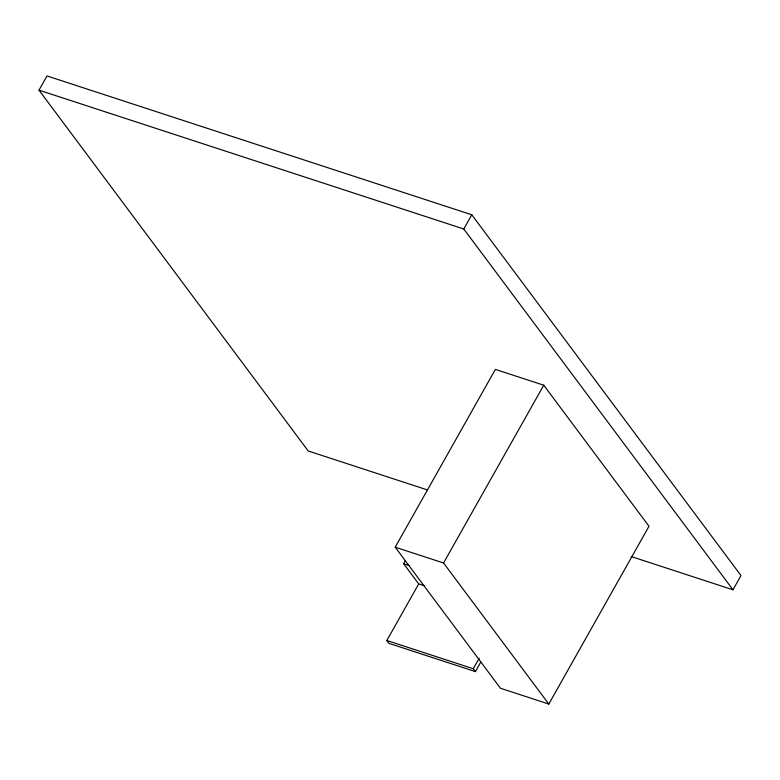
<?xml version="1.0" encoding="UTF-8"?>
<svg xmlns="http://www.w3.org/2000/svg" width="780" height="780" viewBox="0 0 780 780"><rect width="100%" height="100%" fill="white"/><g stroke="black" fill="none" stroke-linecap="round" stroke-linejoin="round"><path stroke-width="1.17" d="M427.43 489.938L308.217 450.976L39 90.168L47.014 75.943L471.783 214.773L741 575.582L732.986 589.807L631.137 556.52M732.986 589.807L463.769 228.998L471.783 214.773M395.197 547.19L495.378 369.398L543.748 385.203L648.999 526.266L548.818 704.057L500.448 688.252L395.197 547.19L443.566 562.994L548.818 704.057M424.476 585.809L418.714 583.928L403.65 563.745L405.424 560.606M480.714 662.181L475.4 671.609L388.986 643.364L386.841 640.487L418.714 583.928M443.566 562.994L543.748 385.203M475.4 671.609L473.255 668.733L479.154 658.261M39 90.168L463.769 228.998M403.65 563.745L409.412 565.636M386.841 640.487L473.255 668.733"/></g></svg>
